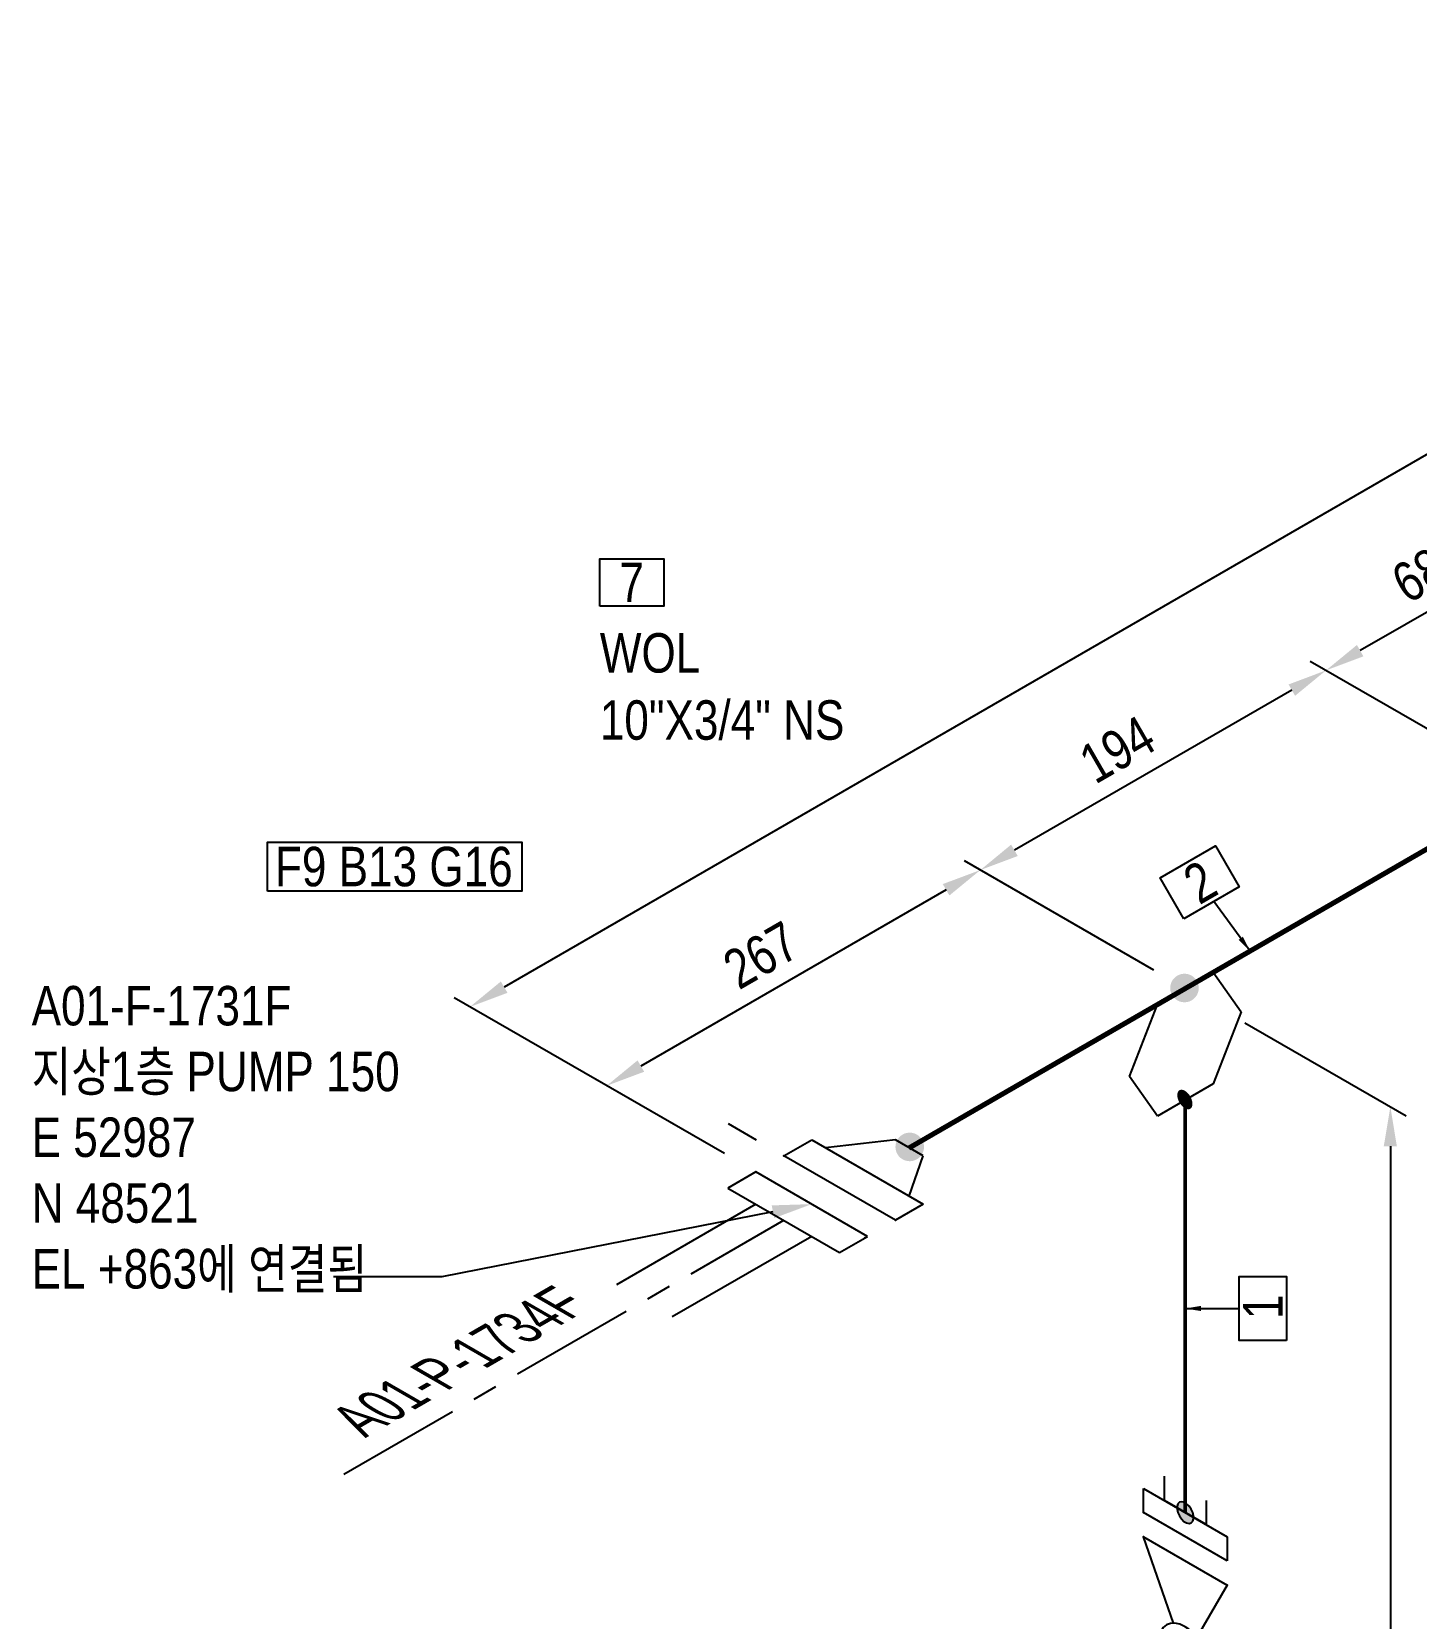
# Model space of a CAD drawing. Header units: millimetres. Extents: x 0 to 594, y 0 to 420.
# Drawn here: x 186 to 273.7, y 142.4 to 242.9 of the extents above; entities that cross this region are included whole.
import ezdxf
from ezdxf import colors
from ezdxf.entities.mleader import LeaderData, LeaderLine
from ezdxf.enums import TextEntityAlignment as Align
from ezdxf.math import Vec2, Vec3

# ---------------------------------------------------------------- set-up
doc = ezdxf.new("R2010")
doc.units = ezdxf.units.MM
doc.header["$LTSCALE"] = 0.25
doc.linetypes.add('CENTER', pattern=[50.8, 31.75, -6.35, 6.35, -6.35])
doc.linetypes.add('DASHED2', pattern=[9.525, 6.35, -3.175])
for name, color, linetype in [('기기', 6, 'Continuous'), ('기호', 4, 'Continuous'), ('밸브', 4, 'Continuous'), ('연속', 7, 'DASHED2'), ('열 추적 선', 7, 'CENTER'), ('용접', 1, 'Continuous'), ('주석', 7, 'Continuous'), ('치수', 1, 'Continuous')]:
    doc.layers.add(name, color=color, linetype=linetype)
doc.layers.add('파이프', color=3, linetype='Continuous', lineweight=70)
doc.layers.add('파이프 작은 보어', color=30, linetype='Continuous', lineweight=50)
doc.styles.add('AdskIsoAnnotation', font='arial.ttf', dxfattribs={"width": 0.8, "height": 1})
doc.styles.add('AdskIsoMetric', font='arial.ttf', dxfattribs={"width": 0.8, "height": 2.5})
doc.styles.add('AdskIsoMetric-30', font='arial.ttf', dxfattribs={"width": 0.8, "height": 2.5})
doc.styles.add('AdskIsoMetric30', font='arial.ttf', dxfattribs={"width": 0.8, "oblique": 30, "height": 2.5})
doc.styles.get("Standard").update_dxf_attribs({"font": 'arial.ttf'})
doc.dimstyles.new('AdskIsoMetric', dxfattribs={"dimtxt": 2.5, "dimasz": 2.5, "dimexe": 1, "dimexo": 2, "dimgap": 0.8, "dimtad": 1, "dimdec": 0, "dimrnd": 1, "dimzin": 0, "dimdsep": 46, "dimtxsty": 'AdskIsoMetric', "dimcen": 0, "dimclrt": 7, "dimadec": 0, "dimazin": 0, "dimtfac": 1, "dimtdec": 0, "dimtmove": 1, "dimatfit": 3, "dimfxl": 0, "dimfrac": 2, "dimtolj": 1, "dimtzin": 0, "dimarcsym": 0})

# ---------------------------------------------------------------- blocks, each defined once
blk = doc.blocks.new('끝 장비-1-IsoRight')
at = {"color": 0, "linetype": 'ByBlock', "lineweight": -2, "extrusion": (0.707107, 0.408248, -0.57735)}
for p, q in [((-0.0884, 0.1531), (-0.5303, 0.4082)), ((0, 0.2041), (-0.0884, 0.2552)), ((-0.0884, 0.2552), (-0.0884, -0.1531)), ((-0.0884, -0.051), (-0.5303, 0.2041)), ((0, -0.2041), (0, 0.2041)), ((-0.0884, -0.1531), (0, -0.2041))]:
    blk.add_line(p, q, dxfattribs=at)
blk = doc.blocks.new('개스킷-1-IsoRight')
at = {"color": 0, "linetype": 'ByBlock', "lineweight": -2, "extrusion": (1, 0, 0)}
for p in [(-0.0442, 0.2296), (0.0442, 0.1786), (-0.0529, -0.1736), (0.0442, -0.2296)]:
    blk.add_point(p, dxfattribs=at)
blk = doc.blocks.new('플랜지WN-1-IsoRight')
at = {"color": 0, "linetype": 'ByBlock', "lineweight": -2, "extrusion": (0.707107, 0.408248, -0.57735)}
for p, q in [((0.0221, 0.1914), (0.1105, 0.1403)), ((0.0221, -0.2169), (0.0221, 0.1914)), ((0.0221, 0.1403), (-0.1105, 0.1148)), ((-0.1105, 0.1148), (-0.1105, 0.0128)), ((0.1105, 0.1403), (0.1105, -0.2679)), ((-0.1105, 0.0128), (0.0221, -0.1659)), ((0.1105, -0.2679), (0.0221, -0.2169))]:
    blk.add_line(p, q, dxfattribs=at)
blk = doc.blocks.new('볼 밸브-1-IsoLeft')
at = {"color": 0, "linetype": 'ByBlock', "lineweight": -2, "extrusion": (0, 0.816497, 0.57735)}
for p, q in [((-0.5303, 0.1021), (-0.1768, 0.3062)), ((-0.1768, 0.3062), (-0.0503, 0.0872)), ((-0.1511, 0.0289), (-0.5303, 0.1021)), ((0.1125, -0.065), (0.1125, -0.065)), ((0.5303, -0.1021), (0.151, -0.0291)), ((0.0503, -0.0872), (0.1768, -0.3062)), ((0.1768, -0.3062), (0.5303, -0.1021))]:
    blk.add_line(p, q, dxfattribs=at)
at = {"linetype": 'ByBlock'}
for start_param, end_param in [(2.356194, 5.497787), (-0.785398, 2.356194)]:
    blk.add_ellipse((0, 0), major_axis=(-0.1592, 0), ratio=0.57735, start_param=start_param, end_param=end_param, dxfattribs=at)
blk = doc.blocks.new('개스킷-1-IsoLeft')
at = {"color": 0, "linetype": 'ByBlock', "lineweight": -2}
for p in [(0.1238, 0.1326), (0.221, 0.0765), (-0.221, -0.0765), (-0.1326, -0.1276)]:
    blk.add_point(p, dxfattribs=at)
blk = doc.blocks.new('플랜지-1-IsoLeft')
at = {"color": 0, "linetype": 'ByBlock', "lineweight": -2}
blk.add_wipeout([(-0.1326, -0.1276), (-0.221, -0.0765), (0.1326, 0.1276), (0.221, 0.0765)], dxfattribs=at)
at = {"color": 0, "linetype": 'ByBlock', "lineweight": -2, "extrusion": (0, 0.816497, 0.57735)}
for p, q in [((-0.221, -0.0765), (0.1326, 0.1276)), ((0.221, 0.0765), (-0.1326, -0.1276)), ((0.1326, 0.1276), (0.221, 0.0765)), ((-0.1326, -0.1276), (-0.221, -0.0765))]:
    blk.add_line(p, q, dxfattribs=at)
at = {"color": 0, "linetype": 'ByBlock', "lineweight": -2}
blk.add_wipeout([(-0.1326, -0.1276), (-0.221, -0.0765), (0.1326, 0.1276), (0.221, 0.0765)], dxfattribs=at)
at = {"color": 0, "linetype": 'ByBlock', "lineweight": -2, "extrusion": (0, 0.816497, 0.57735)}
for p, q in [((-0.221, -0.0765), (0.1326, 0.1276)), ((0.221, 0.0765), (-0.1326, -0.1276)), ((0.1326, 0.1276), (0.221, 0.0765)), ((-0.1326, -0.1276), (-0.221, -0.0765))]:
    blk.add_line(p, q, dxfattribs=at)
blk = doc.blocks.new('*D173')
at = {"layer": 'Defpoints', "color": 0}
for p in [(260.86, 181.26), (259.1, 101.5), (272.09, 94)]:
    blk.add_point(p, dxfattribs=at)
at = {"layer": '치수', "color": 0, "lineweight": -2}
for p, q in [((262.86, 180.1), (273.09, 174.2)), ((272.09, 172.28), (272.09, 96.5)), ((261.1, 100.34), (273.09, 93.42))]:
    blk.add_line(p, q, dxfattribs=at)
at = {"layer": '치수', "color": 0}
for points in [[(271.67, 172.28), (272.5, 172.28), (272.09, 174.78)], [(271.67, 96.5), (272.5, 96.5), (272.09, 94)]]:
    blk.add_solid(points, dxfattribs=at)
at = {"layer": '치수', "color": 7, "insert": (269.82, 135.7), "char_height": 2.5, "attachment_point": 5, "rotation": 90, "style": 'AdskIsoMetric30'}
blk.add_mtext('\\A1;443', dxfattribs=at)
blk = doc.blocks.new('*D184')
at = {"layer": 'Defpoints', "color": 0}
for p in [(298.68, 205.13), (268.01, 202.43), (281, 194.93)]:
    blk.add_point(p, dxfattribs=at)
at = {"layer": '치수', "color": 0, "lineweight": -2}
for p, q in [((296.68, 206.29), (284.69, 213.21)), ((283.52, 211.38), (270.18, 203.68)), ((279, 196.08), (267.01, 203))]:
    blk.add_line(p, q, dxfattribs=at)
at = {"layer": '치수', "color": 0}
for points in [[(283.32, 211.74), (283.73, 211.02), (285.69, 212.63)], [(269.97, 204.04), (270.38, 203.32), (268.01, 202.43)]]:
    blk.add_solid(points, dxfattribs=at)
at = {"layer": '치수', "color": 7, "insert": (274.58, 208.84), "char_height": 2.5, "attachment_point": 5, "rotation": 30, "style": 'AdskIsoMetric-30'}
blk.add_mtext('\\A1;688', dxfattribs=at)
blk = doc.blocks.new('*D185')
at = {"layer": 'Defpoints', "color": 0}
for p in [(281, 194.93), (246.11, 189.78), (259.1, 182.28)]:
    blk.add_point(p, dxfattribs=at)
at = {"layer": '치수', "color": 0, "lineweight": -2}
for p, q in [((279, 196.08), (267.01, 203)), ((265.85, 201.18), (248.27, 191.03)), ((257.1, 183.43), (245.11, 190.36))]:
    blk.add_line(p, q, dxfattribs=at)
at = {"layer": '치수', "color": 0}
for points in [[(265.64, 201.54), (266.05, 200.82), (268.01, 202.43)], [(248.06, 191.39), (248.48, 190.67), (246.11, 189.78)]]:
    blk.add_solid(points, dxfattribs=at)
at = {"layer": '치수', "color": 7, "insert": (254.79, 197.41), "char_height": 2.5, "attachment_point": 5, "rotation": 30, "style": 'AdskIsoMetric-30'}
blk.add_mtext('\\A1;194', dxfattribs=at)
blk = doc.blocks.new('*D186')
at = {"layer": 'Defpoints', "color": 0}
for p in [(259.1, 182.28), (222.43, 176.11), (231.89, 170.65)]:
    blk.add_point(p, dxfattribs=at)
at = {"layer": '치수', "color": 0, "lineweight": -2}
for p, q in [((257.1, 183.43), (245.11, 190.36)), ((243.94, 188.53), (224.6, 177.36)), ((229.89, 171.81), (221.43, 176.69))]:
    blk.add_line(p, q, dxfattribs=at)
at = {"layer": '치수', "color": 0}
for points in [[(243.73, 188.89), (244.15, 188.17), (246.11, 189.78)], [(224.39, 177.72), (224.81, 177), (222.43, 176.11)]]:
    blk.add_solid(points, dxfattribs=at)
at = {"layer": '치수', "color": 7, "insert": (232.22, 184.38), "char_height": 2.5, "attachment_point": 5, "rotation": 30, "style": 'AdskIsoMetric-30'}
blk.add_mtext('\\A1;267', dxfattribs=at)
blk = doc.blocks.new('개스킷 해치 표식-1-IsoRight')
at = {"linetype": 'ByBlock', "lineweight": -2, "extrusion": (0.707107, 0.408248, -0.57735)}
blk.add_line((0, 0), (0, 0.1021), dxfattribs=at)
blk = doc.blocks.new('*D187')
at = {"layer": 'Defpoints', "color": 0}
for p in [(377.72, 250.77), (213.77, 181.11), (231.89, 170.65)]:
    blk.add_point(p, dxfattribs=at)
at = {"layer": '치수', "color": 0, "lineweight": -2}
for p, q in [((353.9, 262.02), (215.94, 182.36)), ((229.89, 171.81), (212.77, 181.69))]:
    blk.add_line(p, q, dxfattribs=at)
at = {"layer": '치수', "color": 0}
for points in [[(353.7, 262.38), (354.11, 261.66), (356.07, 263.27)], [(215.73, 182.72), (216.15, 182), (213.77, 181.11)]]:
    blk.add_solid(points, dxfattribs=at)
at = {"layer": '치수', "color": 7, "insert": (283.31, 223.88), "char_height": 2.5, "attachment_point": 5, "rotation": 30, "style": 'AdskIsoMetric-30'}
blk.add_mtext('\\A1;2206', dxfattribs=at)
blk = doc.blocks.new('Olet1-1-Iso2DSkew90')
at = {"color": 0, "linetype": 'ByBlock', "lineweight": -2, "extrusion": (-0.707107, 0.408248, -0.57735)}
for p, q in [((-1.77, -1.02), (1.77, 1.02)), ((1.77, 1.02), (3.54, -1.49)), ((-3.54, -5.58), (-1.77, -1.02)), ((3.54, -1.49), (1.77, -6.05)), ((-1.77, -8.09), (-3.54, -5.58)), ((1.77, -6.05), (-1.77, -8.09))]:
    blk.add_line(p, q, dxfattribs=at)
blk = doc.blocks.new('Buttweld')
at = {"lineweight": -2}
blk.add_hatch(color=0, dxfattribs=at).paths.add_polyline_path([(0.044, -0.0026), (0.0433, 0.0053), (0.0413, 0.0129), (0.0379, 0.02), (0.0334, 0.0265), (0.0278, 0.0321), (0.0214, 0.0366), (0.0142, 0.0399), (0.0066, 0.042), (-0.0013, 0.0427), (-0.0091, 0.042), (-0.0168, 0.0399), (-0.0239, 0.0366), (-0.0304, 0.0321), (-0.036, 0.0265), (-0.0405, 0.02), (-0.0438, 0.0129), (-0.0459, 0.0053), (-0.0466, -0.0026), (-0.0459, -0.0105), (-0.0438, -0.0181), (-0.0405, -0.0252), (-0.036, -0.0317), (-0.0304, -0.0373), (-0.0239, -0.0418), (-0.0168, -0.0452), (-0.0091, -0.0472), (-0.0013, -0.0479), (0.0066, -0.0472), (0.0142, -0.0452), (0.0214, -0.0418), (0.0278, -0.0373), (0.0334, -0.0317), (0.0379, -0.0252), (0.0413, -0.0181), (0.0433, -0.0105)], is_closed=False, flags=0)
blk = doc.blocks.new('SocketWeld-1-IsoLeft')
blk.add_hatch(color=256).paths.add_polyline_path([(-0.0294, -0.0234), (-0.0291, -0.0234), (-0.0288, -0.0235), (-0.0285, -0.0236), (-0.0283, -0.0237), (-0.028, -0.0238), (-0.0277, -0.0239), (-0.0274, -0.0239), (-0.0271, -0.024), (-0.0268, -0.0241), (-0.0265, -0.0242), (-0.0263, -0.0243), (-0.026, -0.0244), (-0.0257, -0.0244), (-0.0254, -0.0245), (-0.0251, -0.0246), (-0.0248, -0.0247), (-0.0246, -0.0248), (-0.0243, -0.0249), (-0.024, -0.0249), (-0.0237, -0.025), (-0.0234, -0.0251), (-0.0231, -0.0252), (-0.0228, -0.0253), (-0.0226, -0.0254), (-0.0223, -0.0254), (-0.022, -0.0255), (-0.0217, -0.0256), (-0.0214, -0.0257), (-0.0211, -0.0258), (-0.0209, -0.0259), (-0.0206, -0.0259), (-0.0203, -0.026), (-0.02, -0.0261), (-0.0197, -0.0262), (-0.0194, -0.0263), (-0.0191, -0.0264), (-0.0189, -0.0265), (-0.0186, -0.0265), (-0.0183, -0.0266), (-0.018, -0.0267), (-0.0177, -0.0268), (-0.0174, -0.0269), (-0.0172, -0.027), (-0.0169, -0.027), (-0.0166, -0.0271), (-0.0163, -0.0272), (-0.016, -0.0273), (-0.0157, -0.0274), (-0.0155, -0.0275), (-0.0155, -0.0275), (-0.0151, -0.0275), (-0.0148, -0.0275), (-0.0145, -0.0275), (-0.0142, -0.0276), (-0.0139, -0.0276), (-0.0136, -0.0276), (-0.0132, -0.0277), (-0.0129, -0.0277), (-0.0126, -0.0277), (-0.0123, -0.0277), (-0.012, -0.0278), (-0.0117, -0.0278), (-0.0114, -0.0278), (-0.011, -0.0279), (-0.0107, -0.0279), (-0.0104, -0.0279), (-0.0101, -0.0279), (-0.0098, -0.028), (-0.0095, -0.028), (-0.0091, -0.028), (-0.0088, -0.0281), (-0.0085, -0.0281), (-0.0082, -0.0281), (-0.0079, -0.0281), (-0.0076, -0.0282), (-0.0073, -0.0282), (-0.0069, -0.0282), (-0.0066, -0.0283), (-0.0063, -0.0283), (-0.006, -0.0283), (-0.0057, -0.0283), (-0.0054, -0.0284), (-0.005, -0.0284), (-0.0047, -0.0284), (-0.0044, -0.0285), (-0.0041, -0.0285), (-0.0038, -0.0285), (-0.0035, -0.0286), (-0.0032, -0.0286), (-0.0028, -0.0286), (-0.0025, -0.0286), (-0.0022, -0.0287), (-0.0019, -0.0287), (-0.0016, -0.0287), (-0.0013, -0.0288), (-0.0009, -0.0288), (-0.0006, -0.0288), (-0.0003, -0.0288), (0, -0.0289), (0, -0.0289), (0.0003, -0.0288), (0.0006, -0.0288), (0.0009, -0.0288), (0.0013, -0.0288), (0.0016, -0.0287), (0.0019, -0.0287), (0.0022, -0.0287), (0.0025, -0.0286), (0.0028, -0.0286), (0.0032, -0.0286), (0.0035, -0.0286), (0.0038, -0.0285), (0.0041, -0.0285), (0.0044, -0.0285), (0.0047, -0.0284), (0.005, -0.0284), (0.0054, -0.0284), (0.0057, -0.0283), (0.006, -0.0283), (0.0063, -0.0283), (0.0066, -0.0283), (0.0069, -0.0282), (0.0073, -0.0282), (0.0076, -0.0282), (0.0079, -0.0281), (0.0082, -0.0281), (0.0085, -0.0281), (0.0088, -0.0281), (0.0091, -0.028), (0.0095, -0.028), (0.0098, -0.028), (0.0101, -0.0279), (0.0104, -0.0279), (0.0107, -0.0279), (0.011, -0.0279), (0.0114, -0.0278), (0.0117, -0.0278), (0.012, -0.0278), (0.0123, -0.0277), (0.0126, -0.0277), (0.0129, -0.0277), (0.0132, -0.0277), (0.0136, -0.0276), (0.0139, -0.0276), (0.0142, -0.0276), (0.0145, -0.0275), (0.0148, -0.0275), (0.0151, -0.0275), (0.0155, -0.0275), (0.0155, -0.0275), (0.0157, -0.0274), (0.016, -0.0273), (0.0163, -0.0272), (0.0166, -0.0271), (0.0169, -0.027), (0.0172, -0.027), (0.0174, -0.0269), (0.0177, -0.0268), (0.018, -0.0267), (0.0183, -0.0266), (0.0186, -0.0265), (0.0189, -0.0265), (0.0191, -0.0264), (0.0194, -0.0263), (0.0197, -0.0262), (0.02, -0.0261), (0.0203, -0.026), (0.0206, -0.0259), (0.0209, -0.0259), (0.0211, -0.0258), (0.0214, -0.0257), (0.0217, -0.0256), (0.022, -0.0255), (0.0223, -0.0254), (0.0226, -0.0254), (0.0228, -0.0253), (0.0231, -0.0252), (0.0234, -0.0251), (0.0237, -0.025), (0.024, -0.0249), (0.0243, -0.0249), (0.0246, -0.0248), (0.0248, -0.0247), (0.0251, -0.0246), (0.0254, -0.0245), (0.0257, -0.0244), (0.026, -0.0244), (0.0263, -0.0243), (0.0265, -0.0242), (0.0268, -0.0241), (0.0271, -0.024), (0.0274, -0.0239), (0.0277, -0.0239), (0.028, -0.0238), (0.0283, -0.0237), (0.0285, -0.0236), (0.0288, -0.0235), (0.0291, -0.0234), (0.0294, -0.0234), (0.0294, -0.0234), (0.0296, -0.0232), (0.0298, -0.0231), (0.0301, -0.023), (0.0303, -0.0228), (0.0305, -0.0227), (0.0307, -0.0226), (0.031, -0.0224), (0.0312, -0.0223), (0.0314, -0.0222), (0.0316, -0.0221), (0.0319, -0.0219), (0.0321, -0.0218), (0.0323, -0.0217), (0.0325, -0.0215), (0.0328, -0.0214), (0.033, -0.0213), (0.0332, -0.0211), (0.0335, -0.021), (0.0337, -0.0209), (0.0339, -0.0207), (0.0341, -0.0206), (0.0344, -0.0205), (0.0346, -0.0204), (0.0348, -0.0202), (0.035, -0.0201), (0.0353, -0.02), (0.0355, -0.0198), (0.0357, -0.0197), (0.0359, -0.0196), (0.0362, -0.0194), (0.0364, -0.0193), (0.0366, -0.0192), (0.0368, -0.0191), (0.0371, -0.0189), (0.0373, -0.0188), (0.0375, -0.0187), (0.0377, -0.0185), (0.038, -0.0184), (0.0382, -0.0183), (0.0384, -0.0181), (0.0386, -0.018), (0.0389, -0.0179), (0.0391, -0.0177), (0.0393, -0.0176), (0.0395, -0.0175), (0.0398, -0.0174), (0.04, -0.0172), (0.0402, -0.0171), (0.0405, -0.017), (0.0405, -0.017), (0.0406, -0.0168), (0.0407, -0.0166), (0.0409, -0.0165), (0.041, -0.0163), (0.0412, -0.0161), (0.0413, -0.016), (0.0415, -0.0158), (0.0416, -0.0157), (0.0418, -0.0155), (0.0419, -0.0153), (0.042, -0.0152), (0.0422, -0.015), (0.0423, -0.0148), (0.0425, -0.0147), (0.0426, -0.0145), (0.0428, -0.0143), (0.0429, -0.0142), (0.0431, -0.014), (0.0432, -0.0138), (0.0433, -0.0137), (0.0435, -0.0135), (0.0436, -0.0134), (0.0438, -0.0132), (0.0439, -0.013), (0.0441, -0.0129), (0.0442, -0.0127), (0.0444, -0.0125), (0.0445, -0.0124), (0.0447, -0.0122), (0.0448, -0.012), (0.0449, -0.0119), (0.0451, -0.0117), (0.0452, -0.0115), (0.0454, -0.0114), (0.0455, -0.0112), (0.0457, -0.0111), (0.0458, -0.0109), (0.046, -0.0107), (0.0461, -0.0106), (0.0462, -0.0104), (0.0464, -0.0102), (0.0465, -0.0101), (0.0467, -0.0099), (0.0468, -0.0097), (0.047, -0.0096), (0.0471, -0.0094), (0.0473, -0.0092), (0.0474, -0.0091), (0.0476, -0.0089), (0.0476, -0.0089), (0.0476, -0.0087), (0.0477, -0.0086), (0.0477, -0.0084), (0.0478, -0.0082), (0.0478, -0.008), (0.0479, -0.0078), (0.0479, -0.0076), (0.048, -0.0075), (0.048, -0.0073), (0.0481, -0.0071), (0.0481, -0.0069), (0.0482, -0.0067), (0.0482, -0.0066), (0.0483, -0.0064), (0.0483, -0.0062), (0.0484, -0.006), (0.0484, -0.0058), (0.0485, -0.0056), (0.0485, -0.0055), (0.0486, -0.0053), (0.0486, -0.0051), (0.0487, -0.0049), (0.0487, -0.0047), (0.0488, -0.0046), (0.0488, -0.0044), (0.0489, -0.0042), (0.0489, -0.004), (0.049, -0.0038), (0.049, -0.0036), (0.0491, -0.0035), (0.0491, -0.0033), (0.0492, -0.0031), (0.0492, -0.0029), (0.0493, -0.0027), (0.0493, -0.0025), (0.0494, -0.0024), (0.0494, -0.0022), (0.0495, -0.002), (0.0495, -0.0018), (0.0496, -0.0016), (0.0496, -0.0015), (0.0497, -0.0013), (0.0497, -0.0011), (0.0498, -0.0009), (0.0498, -0.0007), (0.0499, -0.0005), (0.0499, -0.0004), (0.05, -0.0002), (0.05, 0), (0.05, 0), (0.05, 0.0002), (0.0499, 0.0004), (0.0499, 0.0005), (0.0498, 0.0007), (0.0498, 0.0009), (0.0497, 0.0011), (0.0497, 0.0013), (0.0496, 0.0015), (0.0496, 0.0016), (0.0495, 0.0018), (0.0495, 0.002), (0.0494, 0.0022), (0.0494, 0.0024), (0.0493, 0.0025), (0.0493, 0.0027), (0.0492, 0.0029), (0.0492, 0.0031), (0.0491, 0.0033), (0.0491, 0.0035), (0.049, 0.0036), (0.049, 0.0038), (0.0489, 0.004), (0.0489, 0.0042), (0.0488, 0.0044), (0.0488, 0.0046), (0.0487, 0.0047), (0.0487, 0.0049), (0.0486, 0.0051), (0.0486, 0.0053), (0.0485, 0.0055), (0.0485, 0.0056), (0.0484, 0.0058), (0.0484, 0.006), (0.0483, 0.0062), (0.0483, 0.0064), (0.0482, 0.0066), (0.0482, 0.0067), (0.0481, 0.0069), (0.0481, 0.0071), (0.048, 0.0073), (0.048, 0.0075), (0.0479, 0.0076), (0.0479, 0.0078), (0.0478, 0.008), (0.0478, 0.0082), (0.0477, 0.0084), (0.0477, 0.0086), (0.0476, 0.0087), (0.0476, 0.0089), (0.0476, 0.0089), (0.0474, 0.0091), (0.0473, 0.0092), (0.0471, 0.0094), (0.047, 0.0096), (0.0468, 0.0097), (0.0467, 0.0099), (0.0465, 0.0101), (0.0464, 0.0102), (0.0462, 0.0104), (0.0461, 0.0106), (0.046, 0.0107), (0.0458, 0.0109), (0.0457, 0.0111), (0.0455, 0.0112), (0.0454, 0.0114), (0.0452, 0.0115), (0.0451, 0.0117), (0.0449, 0.0119), (0.0448, 0.012), (0.0447, 0.0122), (0.0445, 0.0124), (0.0444, 0.0125), (0.0442, 0.0127), (0.0441, 0.0129), (0.0439, 0.013), (0.0438, 0.0132), (0.0436, 0.0134), (0.0435, 0.0135), (0.0433, 0.0137), (0.0432, 0.0138), (0.0431, 0.014), (0.0429, 0.0142), (0.0428, 0.0143), (0.0426, 0.0145), (0.0425, 0.0147), (0.0423, 0.0148), (0.0422, 0.015), (0.042, 0.0152), (0.0419, 0.0153), (0.0418, 0.0155), (0.0416, 0.0157), (0.0415, 0.0158), (0.0413, 0.016), (0.0412, 0.0161), (0.041, 0.0163), (0.0409, 0.0165), (0.0407, 0.0166), (0.0406, 0.0168), (0.0405, 0.017), (0.0405, 0.017), (0.0402, 0.0171), (0.04, 0.0172), (0.0398, 0.0174), (0.0395, 0.0175), (0.0393, 0.0176), (0.0391, 0.0177), (0.0389, 0.0179), (0.0386, 0.018), (0.0384, 0.0181), (0.0382, 0.0183), (0.038, 0.0184), (0.0377, 0.0185), (0.0375, 0.0187), (0.0373, 0.0188), (0.0371, 0.0189), (0.0368, 0.0191), (0.0366, 0.0192), (0.0364, 0.0193), (0.0362, 0.0194), (0.0359, 0.0196), (0.0357, 0.0197), (0.0355, 0.0198), (0.0353, 0.02), (0.035, 0.0201), (0.0348, 0.0202), (0.0346, 0.0204), (0.0344, 0.0205), (0.0341, 0.0206), (0.0339, 0.0207), (0.0337, 0.0209), (0.0335, 0.021), (0.0332, 0.0211), (0.033, 0.0213), (0.0328, 0.0214), (0.0325, 0.0215), (0.0323, 0.0217), (0.0321, 0.0218), (0.0319, 0.0219), (0.0316, 0.0221), (0.0314, 0.0222), (0.0312, 0.0223), (0.031, 0.0224), (0.0307, 0.0226), (0.0305, 0.0227), (0.0303, 0.0228), (0.0301, 0.023), (0.0298, 0.0231), (0.0296, 0.0232), (0.0294, 0.0234), (0.0294, 0.0234), (0.0291, 0.0234), (0.0288, 0.0235), (0.0285, 0.0236), (0.0283, 0.0237), (0.028, 0.0238), (0.0277, 0.0239), (0.0274, 0.0239), (0.0271, 0.024), (0.0268, 0.0241), (0.0265, 0.0242), (0.0263, 0.0243), (0.026, 0.0244), (0.0257, 0.0244), (0.0254, 0.0245), (0.0251, 0.0246), (0.0248, 0.0247), (0.0246, 0.0248), (0.0243, 0.0249), (0.024, 0.0249), (0.0237, 0.025), (0.0234, 0.0251), (0.0231, 0.0252), (0.0228, 0.0253), (0.0226, 0.0254), (0.0223, 0.0254), (0.022, 0.0255), (0.0217, 0.0256), (0.0214, 0.0257), (0.0211, 0.0258), (0.0209, 0.0259), (0.0206, 0.0259), (0.0203, 0.026), (0.02, 0.0261), (0.0197, 0.0262), (0.0194, 0.0263), (0.0191, 0.0264), (0.0189, 0.0265), (0.0186, 0.0265), (0.0183, 0.0266), (0.018, 0.0267), (0.0177, 0.0268), (0.0174, 0.0269), (0.0172, 0.027), (0.0169, 0.027), (0.0166, 0.0271), (0.0163, 0.0272), (0.016, 0.0273), (0.0157, 0.0274), (0.0155, 0.0275), (0.0155, 0.0275), (0.0151, 0.0275), (0.0148, 0.0275), (0.0145, 0.0275), (0.0142, 0.0276), (0.0139, 0.0276), (0.0136, 0.0276), (0.0132, 0.0277), (0.0129, 0.0277), (0.0126, 0.0277), (0.0123, 0.0277), (0.012, 0.0278), (0.0117, 0.0278), (0.0114, 0.0278), (0.011, 0.0279), (0.0107, 0.0279), (0.0104, 0.0279), (0.0101, 0.0279), (0.0098, 0.028), (0.0095, 0.028), (0.0091, 0.028), (0.0088, 0.0281), (0.0085, 0.0281), (0.0082, 0.0281), (0.0079, 0.0281), (0.0076, 0.0282), (0.0073, 0.0282), (0.0069, 0.0282), (0.0066, 0.0283), (0.0063, 0.0283), (0.006, 0.0283), (0.0057, 0.0283), (0.0054, 0.0284), (0.005, 0.0284), (0.0047, 0.0284), (0.0044, 0.0285), (0.0041, 0.0285), (0.0038, 0.0285), (0.0035, 0.0286), (0.0032, 0.0286), (0.0028, 0.0286), (0.0025, 0.0286), (0.0022, 0.0287), (0.0019, 0.0287), (0.0016, 0.0287), (0.0013, 0.0288), (0.0009, 0.0288), (0.0006, 0.0288), (0.0003, 0.0288), (0, 0.0289), (0, 0.0289), (-0.0003, 0.0288), (-0.0006, 0.0288), (-0.0009, 0.0288), (-0.0013, 0.0288), (-0.0016, 0.0287), (-0.0019, 0.0287), (-0.0022, 0.0287), (-0.0025, 0.0286), (-0.0028, 0.0286), (-0.0032, 0.0286), (-0.0035, 0.0286), (-0.0038, 0.0285), (-0.0041, 0.0285), (-0.0044, 0.0285), (-0.0047, 0.0284), (-0.005, 0.0284), (-0.0054, 0.0284), (-0.0057, 0.0283), (-0.006, 0.0283), (-0.0063, 0.0283), (-0.0066, 0.0283), (-0.0069, 0.0282), (-0.0073, 0.0282), (-0.0076, 0.0282), (-0.0079, 0.0281), (-0.0082, 0.0281), (-0.0085, 0.0281), (-0.0088, 0.0281), (-0.0091, 0.028), (-0.0095, 0.028), (-0.0098, 0.028), (-0.0101, 0.0279), (-0.0104, 0.0279), (-0.0107, 0.0279), (-0.011, 0.0279), (-0.0114, 0.0278), (-0.0117, 0.0278), (-0.012, 0.0278), (-0.0123, 0.0277), (-0.0126, 0.0277), (-0.0129, 0.0277), (-0.0132, 0.0277), (-0.0136, 0.0276), (-0.0139, 0.0276), (-0.0142, 0.0276), (-0.0145, 0.0275), (-0.0148, 0.0275), (-0.0151, 0.0275), (-0.0155, 0.0275), (-0.0155, 0.0275), (-0.0157, 0.0274), (-0.016, 0.0273), (-0.0163, 0.0272), (-0.0166, 0.0271), (-0.0169, 0.027), (-0.0172, 0.027), (-0.0174, 0.0269), (-0.0177, 0.0268), (-0.018, 0.0267), (-0.0183, 0.0266), (-0.0186, 0.0265), (-0.0189, 0.0265), (-0.0191, 0.0264), (-0.0194, 0.0263), (-0.0197, 0.0262), (-0.02, 0.0261), (-0.0203, 0.026), (-0.0206, 0.0259), (-0.0209, 0.0259), (-0.0211, 0.0258), (-0.0214, 0.0257), (-0.0217, 0.0256), (-0.022, 0.0255), (-0.0223, 0.0254), (-0.0226, 0.0254), (-0.0228, 0.0253), (-0.0231, 0.0252), (-0.0234, 0.0251), (-0.0237, 0.025), (-0.024, 0.0249), (-0.0243, 0.0249), (-0.0246, 0.0248), (-0.0248, 0.0247), (-0.0251, 0.0246), (-0.0254, 0.0245), (-0.0257, 0.0244), (-0.026, 0.0244), (-0.0263, 0.0243), (-0.0265, 0.0242), (-0.0268, 0.0241), (-0.0271, 0.024), (-0.0274, 0.0239), (-0.0277, 0.0239), (-0.028, 0.0238), (-0.0283, 0.0237), (-0.0285, 0.0236), (-0.0288, 0.0235), (-0.0291, 0.0234), (-0.0294, 0.0234), (-0.0294, 0.0234), (-0.0296, 0.0232), (-0.0298, 0.0231), (-0.0301, 0.023), (-0.0303, 0.0228), (-0.0305, 0.0227), (-0.0307, 0.0226), (-0.031, 0.0224), (-0.0312, 0.0223), (-0.0314, 0.0222), (-0.0316, 0.0221), (-0.0319, 0.0219), (-0.0321, 0.0218), (-0.0323, 0.0217), (-0.0325, 0.0215), (-0.0328, 0.0214), (-0.033, 0.0213), (-0.0332, 0.0211), (-0.0335, 0.021), (-0.0337, 0.0209), (-0.0339, 0.0207), (-0.0341, 0.0206), (-0.0344, 0.0205), (-0.0346, 0.0204), (-0.0348, 0.0202), (-0.035, 0.0201), (-0.0353, 0.02), (-0.0355, 0.0198), (-0.0357, 0.0197), (-0.0359, 0.0196), (-0.0362, 0.0194), (-0.0364, 0.0193), (-0.0366, 0.0192), (-0.0368, 0.0191), (-0.0371, 0.0189), (-0.0373, 0.0188), (-0.0375, 0.0187), (-0.0377, 0.0185), (-0.038, 0.0184), (-0.0382, 0.0183), (-0.0384, 0.0181), (-0.0386, 0.018), (-0.0389, 0.0179), (-0.0391, 0.0177), (-0.0393, 0.0176), (-0.0395, 0.0175), (-0.0398, 0.0174), (-0.04, 0.0172), (-0.0402, 0.0171), (-0.0405, 0.017), (-0.0405, 0.017), (-0.0406, 0.0168), (-0.0407, 0.0166), (-0.0409, 0.0165), (-0.041, 0.0163), (-0.0412, 0.0161), (-0.0413, 0.016), (-0.0415, 0.0158), (-0.0416, 0.0157), (-0.0418, 0.0155), (-0.0419, 0.0153), (-0.042, 0.0152), (-0.0422, 0.015), (-0.0423, 0.0148), (-0.0425, 0.0147), (-0.0426, 0.0145), (-0.0428, 0.0143), (-0.0429, 0.0142), (-0.0431, 0.014), (-0.0432, 0.0138), (-0.0433, 0.0137), (-0.0435, 0.0135), (-0.0436, 0.0134), (-0.0438, 0.0132), (-0.0439, 0.013), (-0.0441, 0.0129), (-0.0442, 0.0127), (-0.0444, 0.0125), (-0.0445, 0.0124), (-0.0447, 0.0122), (-0.0448, 0.012), (-0.0449, 0.0119), (-0.0451, 0.0117), (-0.0452, 0.0115), (-0.0454, 0.0114), (-0.0455, 0.0112), (-0.0457, 0.0111), (-0.0458, 0.0109), (-0.046, 0.0107), (-0.0461, 0.0106), (-0.0462, 0.0104), (-0.0464, 0.0102), (-0.0465, 0.0101), (-0.0467, 0.0099), (-0.0468, 0.0097), (-0.047, 0.0096), (-0.0471, 0.0094), (-0.0473, 0.0092), (-0.0474, 0.0091), (-0.0476, 0.0089), (-0.0476, 0.0089), (-0.0476, 0.0087), (-0.0477, 0.0086), (-0.0477, 0.0084), (-0.0478, 0.0082), (-0.0478, 0.008), (-0.0479, 0.0078), (-0.0479, 0.0076), (-0.048, 0.0075), (-0.048, 0.0073), (-0.0481, 0.0071), (-0.0481, 0.0069), (-0.0482, 0.0067), (-0.0482, 0.0066), (-0.0483, 0.0064), (-0.0483, 0.0062), (-0.0484, 0.006), (-0.0484, 0.0058), (-0.0485, 0.0056), (-0.0485, 0.0055), (-0.0486, 0.0053), (-0.0486, 0.0051), (-0.0487, 0.0049), (-0.0487, 0.0047), (-0.0488, 0.0046), (-0.0488, 0.0044), (-0.0489, 0.0042), (-0.0489, 0.004), (-0.049, 0.0038), (-0.049, 0.0036), (-0.0491, 0.0035), (-0.0491, 0.0033), (-0.0492, 0.0031), (-0.0492, 0.0029), (-0.0493, 0.0027), (-0.0493, 0.0025), (-0.0494, 0.0024), (-0.0494, 0.0022), (-0.0495, 0.002), (-0.0495, 0.0018), (-0.0496, 0.0016), (-0.0496, 0.0015), (-0.0497, 0.0013), (-0.0497, 0.0011), (-0.0498, 0.0009), (-0.0498, 0.0007), (-0.0499, 0.0005), (-0.0499, 0.0004), (-0.05, 0.0002), (-0.05, 0), (-0.05, 0), (-0.05, -0.0002), (-0.0499, -0.0004), (-0.0499, -0.0005), (-0.0498, -0.0007), (-0.0498, -0.0009), (-0.0497, -0.0011), (-0.0497, -0.0013), (-0.0496, -0.0015), (-0.0496, -0.0016), (-0.0495, -0.0018), (-0.0495, -0.002), (-0.0494, -0.0022), (-0.0494, -0.0024), (-0.0493, -0.0025), (-0.0493, -0.0027), (-0.0492, -0.0029), (-0.0492, -0.0031), (-0.0491, -0.0033), (-0.0491, -0.0035), (-0.049, -0.0036), (-0.049, -0.0038), (-0.0489, -0.004), (-0.0489, -0.0042), (-0.0488, -0.0044), (-0.0488, -0.0046), (-0.0487, -0.0047), (-0.0487, -0.0049), (-0.0486, -0.0051), (-0.0486, -0.0053), (-0.0485, -0.0055), (-0.0485, -0.0056), (-0.0484, -0.0058), (-0.0484, -0.006), (-0.0483, -0.0062), (-0.0483, -0.0064), (-0.0482, -0.0066), (-0.0482, -0.0067), (-0.0481, -0.0069), (-0.0481, -0.0071), (-0.048, -0.0073), (-0.048, -0.0075), (-0.0479, -0.0076), (-0.0479, -0.0078), (-0.0478, -0.008), (-0.0478, -0.0082), (-0.0477, -0.0084), (-0.0477, -0.0086), (-0.0476, -0.0087), (-0.0476, -0.0089), (-0.0476, -0.0089), (-0.0474, -0.0091), (-0.0473, -0.0092), (-0.0471, -0.0094), (-0.047, -0.0096), (-0.0468, -0.0097), (-0.0467, -0.0099), (-0.0465, -0.0101), (-0.0464, -0.0102), (-0.0462, -0.0104), (-0.0461, -0.0106), (-0.046, -0.0107), (-0.0458, -0.0109), (-0.0457, -0.0111), (-0.0455, -0.0112), (-0.0454, -0.0114), (-0.0452, -0.0115), (-0.0451, -0.0117), (-0.0449, -0.0119), (-0.0448, -0.012), (-0.0447, -0.0122), (-0.0445, -0.0124), (-0.0444, -0.0125), (-0.0442, -0.0127), (-0.0441, -0.0129), (-0.0439, -0.013), (-0.0438, -0.0132), (-0.0436, -0.0134), (-0.0435, -0.0135), (-0.0433, -0.0137), (-0.0432, -0.0138), (-0.0431, -0.014), (-0.0429, -0.0142), (-0.0428, -0.0143), (-0.0426, -0.0145), (-0.0425, -0.0147), (-0.0423, -0.0148), (-0.0422, -0.015), (-0.042, -0.0152), (-0.0419, -0.0153), (-0.0418, -0.0155), (-0.0416, -0.0157), (-0.0415, -0.0158), (-0.0413, -0.016), (-0.0412, -0.0161), (-0.041, -0.0163), (-0.0409, -0.0165), (-0.0407, -0.0166), (-0.0406, -0.0168), (-0.0405, -0.017), (-0.0405, -0.017), (-0.0402, -0.0171), (-0.04, -0.0172), (-0.0398, -0.0174), (-0.0395, -0.0175), (-0.0393, -0.0176), (-0.0391, -0.0177), (-0.0389, -0.0179), (-0.0386, -0.018), (-0.0384, -0.0181), (-0.0382, -0.0183), (-0.038, -0.0184), (-0.0377, -0.0185), (-0.0375, -0.0187), (-0.0373, -0.0188), (-0.0371, -0.0189), (-0.0368, -0.0191), (-0.0366, -0.0192), (-0.0364, -0.0193), (-0.0362, -0.0194), (-0.0359, -0.0196), (-0.0357, -0.0197), (-0.0355, -0.0198), (-0.0353, -0.02), (-0.035, -0.0201), (-0.0348, -0.0202), (-0.0346, -0.0204), (-0.0344, -0.0205), (-0.0341, -0.0206), (-0.0339, -0.0207), (-0.0337, -0.0209), (-0.0335, -0.021), (-0.0332, -0.0211), (-0.033, -0.0213), (-0.0328, -0.0214), (-0.0325, -0.0215), (-0.0323, -0.0217), (-0.0321, -0.0218), (-0.0319, -0.0219), (-0.0316, -0.0221), (-0.0314, -0.0222), (-0.0312, -0.0223), (-0.031, -0.0224), (-0.0307, -0.0226), (-0.0305, -0.0227), (-0.0303, -0.0228), (-0.0301, -0.023), (-0.0298, -0.0231), (-0.0296, -0.0232)], flags=0)
at = {"color": 0, "linetype": 'ByBlock', "lineweight": -2, "extrusion": (0, 0.816497, 0.57735)}
for p, q in [((0, 0.1021), (0.0884, 0.051)), ((0.0884, 0.051), (-0.0884, -0.051)), ((-0.0476, 0.0089), (-0.05, 0)), ((-0.05, 0), (-0.0476, -0.0089)), ((-0.0405, 0.017), (-0.0476, 0.0089)), ((-0.0294, 0.0234), (-0.0405, 0.017)), ((-0.0155, 0.0275), (-0.0294, 0.0234)), ((0, 0.0289), (-0.0155, 0.0275)), ((0.0155, 0.0275), (0, 0.0289)), ((0.0294, 0.0234), (0.0155, 0.0275)), ((0.0405, 0.017), (0.0294, 0.0234)), ((0.0476, 0.0089), (0.0405, 0.017)), ((0.05, 0), (0.0476, 0.0089)), ((0.0476, -0.0089), (0.05, 0)), ((-0.0884, -0.051), (-0.1768, 0)), ((-0.0476, -0.0089), (-0.0405, -0.017)), ((-0.0405, -0.017), (-0.0294, -0.0234)), ((-0.0294, -0.0234), (-0.0155, -0.0275)), ((-0.0155, -0.0275), (0, -0.0289)), ((0, -0.0289), (0.0155, -0.0275)), ((0.0155, -0.0275), (0.0294, -0.0234)), ((0.0294, -0.0234), (0.0405, -0.017)), ((0.0405, -0.017), (0.0476, -0.0089))]:
    blk.add_line(p, q, dxfattribs=at)
blk = doc.blocks.new('Weld-1-IsoLeft')
blk.add_hatch(color=256).paths.add_polyline_path([(-0.0293, 0.019), (-0.0343, 0.0155), (-0.0383, 0.0116), (-0.041, 0.0073), (-0.0424, 0.0028), (-0.0424, -0.0017), (-0.041, -0.0062), (-0.0383, -0.0105), (-0.0343, -0.0145), (-0.0293, -0.0179), (-0.0232, -0.0209), (-0.0164, -0.0231), (-0.009, -0.0247), (-0.0012, -0.0255), (0.0067, -0.0255), (0.0145, -0.0247), (0.0219, -0.0231), (0.0287, -0.0209), (0.0348, -0.0179), (0.0398, -0.0145), (0.0438, -0.0105), (0.0465, -0.0062), (0.0479, -0.0017), (0.0479, 0.0028), (0.0465, 0.0073), (0.0438, 0.0116), (0.0398, 0.0155), (0.0348, 0.019), (0.0287, 0.022), (0.0219, 0.0242), (0.0145, 0.0258), (0.0067, 0.0266), (-0.0012, 0.0266), (-0.009, 0.0258), (-0.0164, 0.0242), (-0.0232, 0.022)], is_closed=False, flags=0)
blk = doc.blocks.new('AnnoRect')
at = {"color": 0, "linetype": 'ByBlock', "lineweight": -2}
blk.add_wipeout([(-0.81, -0.6), (-0.81, 0.6), (0.81, 0.6), (0.81, -0.6)], dxfattribs=at)
blk.add_lwpolyline([(-0.81, -0.6), (-0.81, 0.6), (0.81, 0.6), (0.81, -0.6)], close=True, dxfattribs=at)
at = {"color": 0, "linetype": 'ByBlock', "lineweight": -2, "style": 'AdskIsoAnnotation', "width": 0.8}
blk.add_attdef('XX', text='', height=1, dxfattribs=at).set_placement((0, 0), align=Align.MIDDLE_CENTER)

msp = doc.modelspace()

# ---------------------------------------------------------------- linework, layer by layer
at = {"layer": '열 추적 선', "color": 1}
msp.add_line((205.787, 151.502), (233.655, 167.591), dxfattribs=at)
at = {"layer": '파이프'}
msp.add_lwpolyline([(241.61, 172.184), (276.583, 192.375)], dxfattribs=at)

# ---------------------------------------------------------------- block references
at = {"layer": '기호'}
msp.add_blockref('Olet1-1-Iso2DSkew90', (259.096, 182.28), dxfattribs=at)
at = {"layer": '밸브'}
for name, p, xscale, yscale, zscale, rotation in [('플랜지WN-1-IsoRight', (239.401, 170.908), 20, 20, 20, 240.0000000000577), ('개스킷-1-IsoRight', (236.307, 169.122), 20, 20, 20, 59.99999999985559), ('개스킷-1-IsoLeft', (259.096, 146.774), 15, 15, 15, 299.9999999998074), ('볼 밸브-1-IsoLeft', (259.096, 139.885), 15, 15, 15, 299.9999999999038)]:
    msp.add_blockref(name, p, dxfattribs=dict(at, xscale=xscale, yscale=yscale, zscale=zscale, rotation=rotation))
at = {"layer": '연속', "xscale": 20, "yscale": 20, "zscale": 20, "rotation": 60.00000000002154}
msp.add_blockref('끝 장비-1-IsoRight', (235.423, 168.612), dxfattribs=at)
at = {"layer": '용접'}
for name, p, xscale, yscale, zscale, rotation in [('Buttweld', (259.096, 182.28), 20, 20, 20, 270), ('Weld-1-IsoLeft', (259.096, 175.209), 15, 15, 15, 119.999999999719), ('Buttweld', (241.61, 172.184), 20, 20, 20, 180)]:
    msp.add_blockref(name, p, dxfattribs=dict(at, xscale=xscale, yscale=yscale, zscale=zscale, rotation=rotation))
at = {"layer": '치수', "xscale": 20, "yscale": 20, "zscale": 20}
for rotation in [60.00000000002157, 60.00000000002154]:
    msp.add_blockref('개스킷 해치 표식-1-IsoRight', (231.923, 172.674), dxfattribs=dict(at, rotation=rotation))

# ---------------------------------------------------------------- texts
at = {"layer": '기기', "style": 'AdskIsoMetric-30', "oblique": 330, "width": 0.8}
msp.add_text('A01-P-1734F', height=2.5, rotation=30, dxfattribs=at).set_placement((207.152, 153.788))
at = {"layer": '주석', "char_height": 2.5, "attachment_point": 7, "style": 'AdskIsoAnnotation'}
for s, insert in [('{\\Q0;WOL}', (222, 202.254)), ('{\\Q0;10"X3/4" NS}', (222, 198)), ('A01-F-1731F\\P{\\fGulim|b0|i0|c129|p50;지상}1{\\fGulim|b0|i0|c129|p50;층 }PUMP 150\\PE 52987\\PN 48521\\PEL +863{\\fGulim|b0|i0|c129|p50;에 연결됨}', (186, 163))]:
    msp.add_mtext(s, dxfattribs=dict(at, insert=insert))

# ---------------------------------------------------------------- dimensions: what is measured, and where the dimension line sits
at = {"layer": '치수'}
for base, p1, p2, text, override, picture, middle in [((213.772, 181.112), (377.721, 250.767), (231.888, 170.653), '2206', {"dimtad": 0, "dimlfac": 13.261166, "dimtxsty": 'AdskIsoMetric-30', "dimse1": 1, "dimse2": 0, "dimsd1": 0, "dimsd2": 0, "dimtmove": 1}, '*D187', (283.315, 223.879)), ((268.012, 202.427), (298.68, 205.133), (281.002, 194.927), '688', {"dimtad": 0, "dimlfac": 33.729474, "dimtxsty": 'AdskIsoMetric-30', "dimse1": 0, "dimse2": 0, "dimsd1": 0, "dimsd2": 0, "dimtmove": 1}, '*D184', (274.583, 208.839)), ((246.106, 189.78), (281.002, 194.927), (259.096, 182.28), '194', {"dimtad": 0, "dimlfac": 7.674017, "dimtxsty": 'AdskIsoMetric-30', "dimse1": 0, "dimse2": 0, "dimsd1": 0, "dimsd2": 0, "dimtmove": 1}, '*D185', (254.792, 197.412)), ((222.433, 176.112), (259.096, 182.28), (231.888, 170.653), '267', {"dimtad": 0, "dimlfac": 9.07275, "dimtxsty": 'AdskIsoMetric-30', "dimse1": 0, "dimse2": 0, "dimsd1": 0, "dimsd2": 0, "dimtmove": 1}, '*D186', (232.223, 184.381))]:
    dim = msp.add_linear_dim(base=base, p1=p1, p2=p2, angle=210, text=text, dimstyle='AdskIsoMetric', override=override, dxfattribs=at)
    dim.commit()
    dim.dimension.update_dxf_attribs({"geometry": picture, "text_midpoint": middle, "dimtype": 160})

# ---------------------------------------------------------------- leaders
at = {"layer": '주석'}
ml = msp.add_multileader_mtext('Standard', dxfattribs=at)
ml.set_content('')
ml.set_leader_properties()
ml.build(insert=Vec2(0, 0))
ml.multileader.update_dxf_attribs({"dogleg_length": 0, "arrow_head_size": 0})
ctx = ml.context
ctx.base_point, ctx.arrow_head_size = Vec3(260.895, 187.785), 0
notes = []
notes.append((ctx, [(0, (1, 1, 0), (260.895, 187.785), (-1, 0), 0, [(0, [(263.202, 184.65)], 0, [])])]))
ctx.mtext, ml.multileader.dxf.content_type = None, 0
ml = msp.add_multileader_mtext('Standard', dxfattribs=at)
ml.set_content('')
ml.set_leader_properties()
ml.build(insert=Vec2(0, 0))
ml.multileader.update_dxf_attribs({"dogleg_length": 6.881, "arrow_head_size": 2.5})
ctx = ml.context
ctx.base_point, ctx.arrow_head_size = Vec3(205.119, 164), 2.5
notes.append((ctx, [(0, (1, 1, 0), (212, 164), (-1, 0), 6.881, [(0, [(235.423, 168.612)], 0, [])])]))
ctx.mtext, ml.multileader.dxf.content_type = None, 0
ml = msp.add_multileader_mtext('Standard', dxfattribs=at)
ml.set_content('')
ml.set_leader_properties()
ml.build(insert=Vec2(0, 0))
ml.multileader.update_dxf_attribs({"dogleg_length": 0, "arrow_head_size": 0})
ctx = ml.context
ctx.base_point, ctx.arrow_head_size = Vec3(262.5, 162), 0
notes.append((ctx, [(0, (1, 1, 0), (262.5, 162), (-1, 0), 0, [(0, [(259.096, 162)], 0, [])])]))
ctx.mtext, ml.multileader.dxf.content_type = None, 0
for ctx, leaders in notes:
    for number, flags, end, landing, length, lines in leaders:
        leader = LeaderData()
        leader.index, (leader.has_last_leader_line, leader.has_dogleg_vector, leader.attachment_direction) = number, flags
        leader.last_leader_point, leader.dogleg_vector, leader.dogleg_length = Vec3(end), Vec3(landing), length
        for number, points, colour, breaks in lines:
            line = LeaderLine()
            line.index, line.vertices, line.color, line.breaks = number, Vec3.list(points), colors.encode_raw_color(colour), breaks
            leader.lines.append(line)
        ctx.leaders.append(leader)

# ---------------------------------------------------------------- next in the draw order: block references
at = {"layer": '밸브', "xscale": 15, "yscale": 15, "zscale": 15, "rotation": 299.9999999998074}
msp.add_blockref('플랜지-1-IsoLeft', (259.096, 148.305), dxfattribs=at)
at = {"layer": '주석'}
ref = msp.add_blockref('AnnoRect', (224.024, 208.007), dxfattribs=dict(at, xscale=2.5, yscale=2.5, zscale=2.5))
ref.add_attrib('XX_001', '7', (223.244, 206.757), dxfattribs={"layer": '0', "color": 0, "linetype": 'ByBlock', "lineweight": -2, "height": 2.5, "style": 'AdskIsoAnnotation', "width": 0.8})
ref = msp.add_blockref('AnnoRect', (209, 190), dxfattribs=dict(at, xscale=9.945571955719558, yscale=2.586971350613916, zscale=2.5))
ref.add_attrib('XX_001', 'F9 B13 G16', (201.417, 188.751), dxfattribs={"layer": '0', "color": 0, "linetype": 'ByBlock', "lineweight": -2, "height": 2.5, "style": 'AdskIsoAnnotation', "width": 0.8})
ref = msp.add_blockref('AnnoRect', (260, 189), dxfattribs=dict(at, xscale=2.5, yscale=2.5, zscale=2.5, rotation=30.00000000003766))
ref.add_attrib('XX_001', '2', (259.983, 187.541), dxfattribs={"layer": '0', "color": 0, "linetype": 'ByBlock', "lineweight": -2, "height": 2.5, "rotation": 30, "style": 'AdskIsoAnnotation', "width": 0.8})

# ---------------------------------------------------------------- next in the draw order: linework, layer by layer
at = {"layer": '파이프 작은 보어'}
msp.add_lwpolyline([(259.096, 149.071), (259.096, 175.209)], dxfattribs=at)

# ---------------------------------------------------------------- next in the draw order: block references
at = {"layer": '용접', "xscale": 15, "yscale": 15, "zscale": 15, "rotation": 299.999999999719}
msp.add_blockref('SocketWeld-1-IsoLeft', (259.096, 149.071), dxfattribs=at)

# ---------------------------------------------------------------- next in the draw order: dimensions: what is measured, and where the dimension line sits
at = {"layer": '치수'}
dim = msp.add_linear_dim(base=(272.087, 94), p1=(260.864, 181.259), p2=(259.096, 101.5), angle=270, text='443', dimstyle='AdskIsoMetric', override={"dimtad": 0, "dimlfac": 5.558156, "dimtxsty": 'AdskIsoMetric30', "dimse1": 0, "dimse2": 0, "dimsd1": 0, "dimsd2": 0, "dimtmove": 1}, dxfattribs=at)
dim.commit()
dim.dimension.update_dxf_attribs({"geometry": '*D173', "text_midpoint": (269.82, 135.698), "dimtype": 160})

# ---------------------------------------------------------------- next in the draw order: block references
at = {"layer": '주석'}
ref = msp.add_blockref('AnnoRect', (264, 162), dxfattribs=dict(at, xscale=2.5, yscale=2.5, zscale=2.5, rotation=89.99999999942344))
ref.add_attrib('XX_001', '1', (265.255, 161.327), dxfattribs={"layer": '0', "color": 0, "linetype": 'ByBlock', "lineweight": -2, "height": 2.5, "rotation": 90, "style": 'AdskIsoAnnotation', "width": 0.8})

doc.saveas('drawing.dxf')
